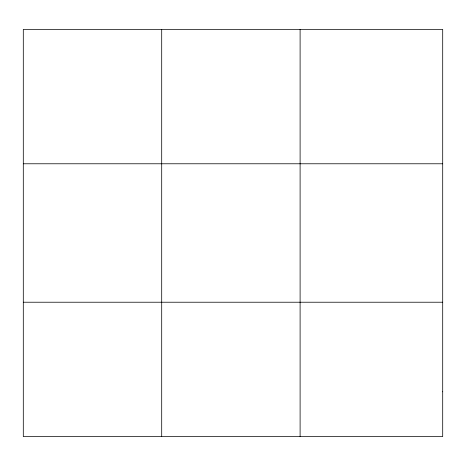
<?xml version="1.0" encoding="UTF-8"?>
<svg xmlns="http://www.w3.org/2000/svg" width="466" height="466" viewBox="0 0 466 466"><rect width="100%" height="100%" fill="white"/><g stroke="black" fill="none" stroke-linecap="round" stroke-linejoin="round"><path stroke-width="0.7" d="M161.702 436.595L161.702 29.405M300.104 436.595L300.104 29.405M23.3 163.776L442.7 163.776M23.3 302.224L442.7 302.224M442.7 391.801L442.7 436.595L23.3 436.595L23.3 29.405L442.7 29.405L442.7 391.801"/></g></svg>
